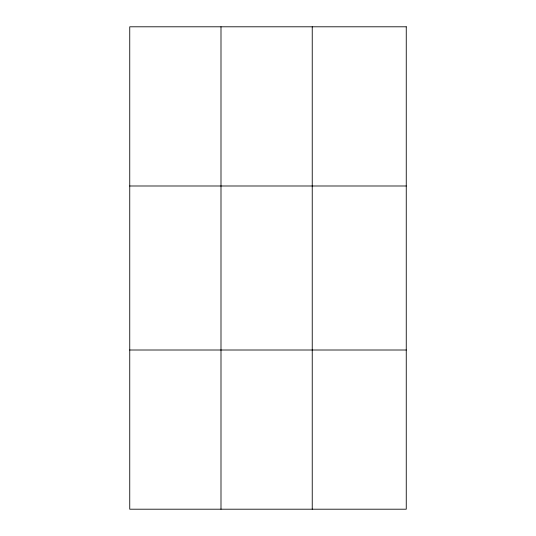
<?xml version="1.0" encoding="UTF-8"?>
<svg xmlns="http://www.w3.org/2000/svg" width="536" height="536" viewBox="0 0 536 536"><rect width="100%" height="100%" fill="white"/><g stroke="black" fill="none" stroke-linecap="round" stroke-linejoin="round"><path stroke-width="0.8" d="M220.993 26.8L220.993 509.2M312.24 26.8L312.24 509.2M129.746 185.992L406.255 185.992M129.746 350.008L406.255 350.008M406.255 26.8L406.255 509.2L129.746 509.2L129.746 26.8L406.255 26.8"/></g></svg>
